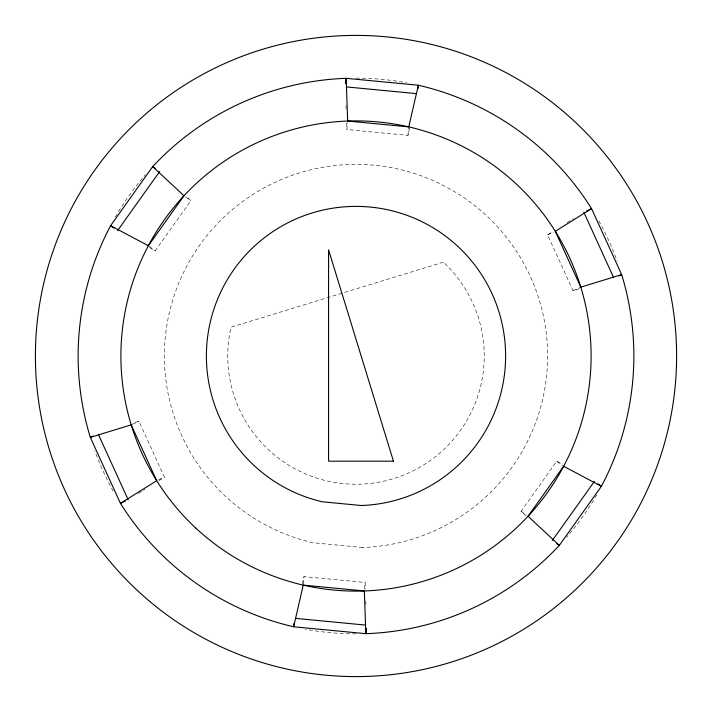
<?xml version="1.0" encoding="UTF-8"?>
<svg xmlns="http://www.w3.org/2000/svg" width="712" height="712" viewBox="0 0 712 712"><rect width="100%" height="100%" fill="white"/><g stroke="black" fill="none" stroke-linecap="round" stroke-linejoin="round"><path stroke-width="0.53" stroke-dasharray="3.56 2.67" d="M303.339 584.045L304.051 576.622L365.14 582.469L365.381 589.038M409.676 127.902L407.949 135.378L346.86 129.531L347.465 123.167M364.535 588.833L365.14 582.469M407.949 135.378L408.661 127.955M302.324 584.098L304.051 576.622M149.493 247.598L155.305 250.686L190.914 200.695L186.099 196.218M525.901 515.782L521.086 511.305L556.695 461.314L562.507 464.402M579.328 288.76L573.035 290.683L547.555 234.844L553.126 231.356M567.072 222.642L573.569 218.566M138.431 493.434L144.928 489.358M158.874 480.644L164.445 477.156L138.965 421.317L132.672 423.24M132.174 424.414L138.965 421.317M547.555 234.844L553.375 232.192M158.625 479.808L164.445 477.156M573.035 290.683L579.826 287.586M185.707 196.984L190.914 200.695M556.695 461.314L562.783 465.648M149.217 246.352L155.305 250.686M521.086 511.305L526.293 515.016M365.808 601.088L365.995 606.571M346.005 105.429L346.192 110.912M346.619 122.962L346.86 129.531M596.629 494.929A277.858 277.858 0 0 1 566.61 537.231M356 633.858A277.858 277.858 0 0 1 305.439 629.212M113.199 491.102A277.858 277.858 0 0 1 94.847 450.892M115.371 217.071A277.858 277.858 0 0 1 145.39 174.769M356 78.142A277.858 277.858 0 0 1 406.561 82.788M598.801 220.898A277.858 277.858 0 0 1 617.153 261.108M443.407 262.167L231.035 327.217A128.24 128.24 0 0 0 393.558 478.615A128.24 128.24 0 0 0 443.407 262.167M362.791 547.501L312.995 542.731A191.626 191.626 0 0 1 204.94 238.102A191.626 191.626 0 0 1 526.693 268.913A191.626 191.626 0 0 1 362.791 547.501"/><path stroke-width="1.07" d="M293.949 623.578L293.638 626.765L365.843 633.68A277.858 277.858 0 0 0 559.312 545.392L601.4 486.314A277.858 277.858 0 0 0 621.674 274.618L591.556 208.634A277.858 277.858 0 0 0 418.362 85.235L346.157 78.32A277.858 277.858 0 0 0 152.688 166.608L110.6 225.686A277.858 277.858 0 0 0 90.326 437.382L120.444 503.366A277.858 277.858 0 0 0 293.638 626.765L303.232 585.113L364.33 590.96L365.843 633.68L366.351 628.376M345.649 83.624L346.157 78.32L347.67 121.04L408.768 126.887L418.362 85.235L418.051 88.421M117.551 230.635L159.639 171.565M552.361 540.435L594.449 481.365M93.236 436.047L90.326 437.382L131.204 424.859L156.685 480.698L120.444 503.366L125.294 501.15M586.706 210.85L591.556 208.634L555.316 231.302L580.796 287.141L621.674 274.618L618.764 275.953M346.433 86.917L416.449 93.619M295.551 618.381L365.567 625.083M155.296 168.468L152.688 166.608L183.963 195.747L148.354 245.738L110.6 225.686L114.071 228.16M597.929 483.84L601.4 486.314L563.646 466.262L528.037 516.253L559.312 545.392L556.704 543.532M583.796 212.176L613.45 277.164M98.55 434.836L128.205 499.824M393.442 461.18L328.579 461.18L328.579 249.805L393.442 461.18M361.304 505.52L322.42 501.8A149.618 149.618 0 0 1 238.057 263.947A149.618 149.618 0 0 1 489.269 288.004A149.618 149.618 0 0 1 361.304 505.52M195.747 528.037A235.111 235.111 0 0 0 585.113 408.768A235.111 235.111 0 0 0 287.141 131.204A235.111 235.111 0 0 0 195.747 528.037M137.478 590.586A320.605 320.605 0 0 0 668.426 427.957A320.605 320.605 0 0 0 262.105 49.457A320.605 320.605 0 0 0 137.478 590.586"/></g></svg>
